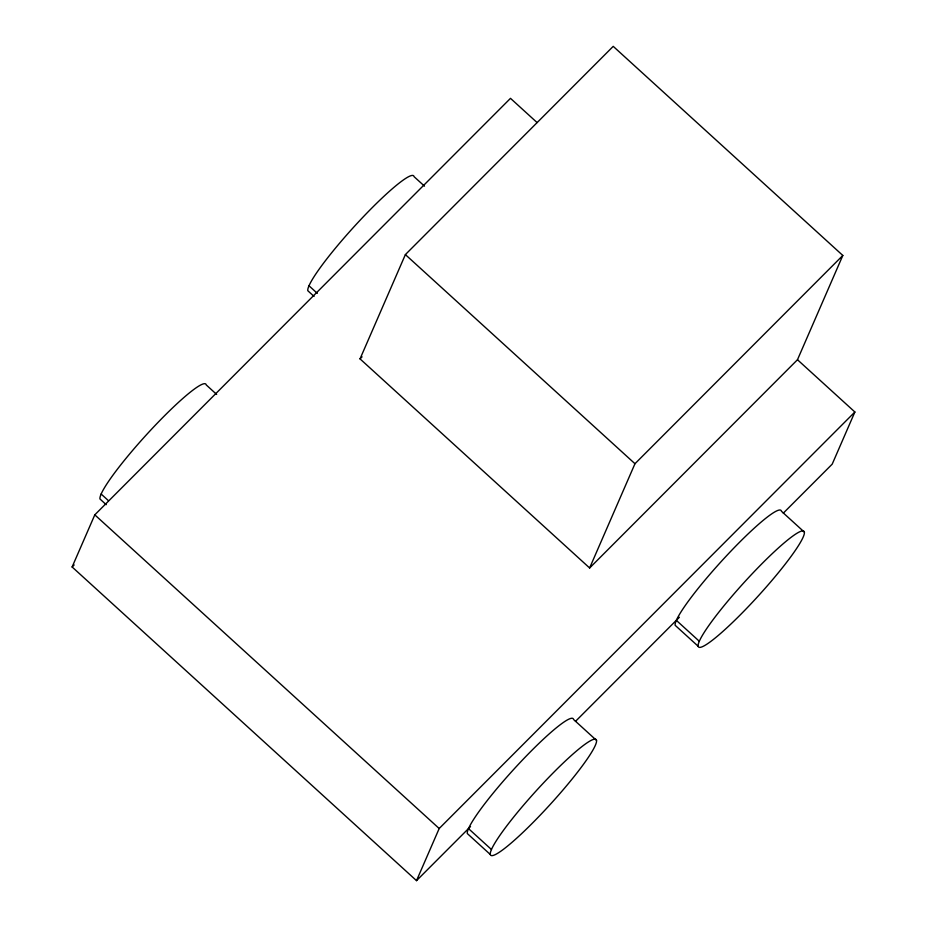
<?xml version="1.0" encoding="UTF-8"?>
<svg xmlns="http://www.w3.org/2000/svg" width="927" height="927" viewBox="0 0 927 927"><rect width="100%" height="100%" fill="white"/><g stroke="black" fill="none" stroke-linecap="round" stroke-linejoin="round"><path stroke-width="1.39" d="M470.522 826.548L416.513 880.65L72.121 566.976L94.797 514.844L510.487 98.343L537.057 122.538M360.035 358.876L405.377 254.601L613.222 46.35L842.817 255.458L797.475 359.734L589.63 567.984L360.035 358.876L362.075 356.825M416.513 880.65L439.189 828.518L854.879 412.005L797.475 359.734M589.63 567.984L634.972 463.72L842.817 255.458M854.879 412.005L832.203 464.149L783.303 513.141M72.121 566.976L74.16 564.937M575.458 721.403L679.375 617.266M424.496 186.153L414.056 176.651A78.25 9.768 -47.7 0 0 358.436 221.982A78.25 9.768 -47.7 0 0 307.81 290.73L314.068 296.431M804.369 532.144A78.25 9.768 -47.7 0 0 722.515 607.567A78.25 9.768 -47.7 0 0 726.849 627.834A78.25 9.768 -47.7 0 0 804.369 532.144L781.415 511.229A78.25 9.768 -47.7 0 0 725.783 556.571A78.25 9.768 -47.7 0 0 675.157 625.308L698.124 646.212M405.377 254.601L634.972 463.72M308.969 285.748L317.324 293.361M676.328 620.337L699.282 641.241M216.651 394.415L206.211 384.902A78.25 9.768 -47.7 0 0 150.591 430.244A78.25 9.768 -47.7 0 0 99.965 498.981L106.223 504.682M596.524 740.395A78.25 9.768 -47.7 0 0 514.67 815.818A78.25 9.768 -47.7 0 0 519.004 836.084A78.25 9.768 -47.7 0 0 596.524 740.395L573.57 719.491A78.25 9.768 -47.7 0 0 517.938 764.821A78.25 9.768 -47.7 0 0 467.312 833.558L490.279 854.474M101.124 494.01L108.436 500.661M468.483 828.587L491.437 849.503M94.797 514.844L439.189 828.518"/></g></svg>
